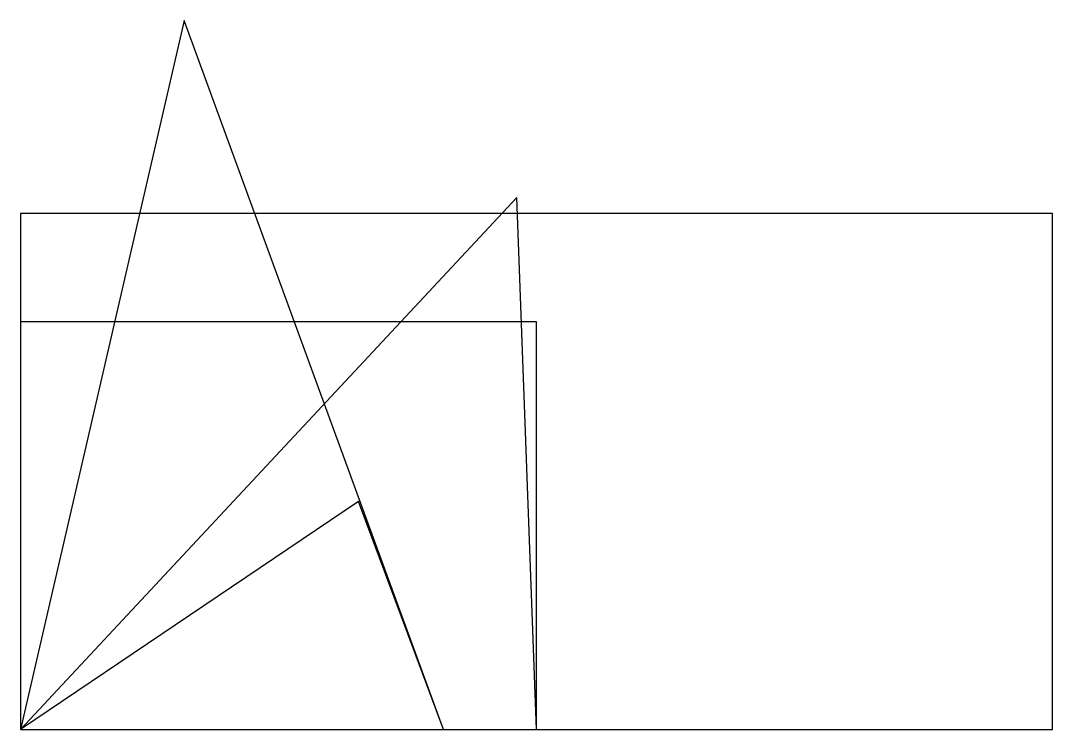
# Model space of a CAD drawing. Header units: metres. Extents: x 0 to 200, y 0 to 137.
import ezdxf

# ---------------------------------------------------------------- set-up
doc = ezdxf.new("R2010")
doc.units = ezdxf.units.M

msp = doc.modelspace()

# ---------------------------------------------------------------- linework, layer by layer
at = {"layer": 'PARAMETRIX'}
for p, q in [((31.7181, 137.3862), (0, 0)), ((82, 0), (31.7181, 137.3862)), ((96.1618, 103.1209), (0, 0)), ((100, 0), (96.1618, 103.1209)), ((200, 100), (0, 100)), ((0, 100), (0, 0)), ((200, 0), (200, 100)), ((100, 79), (0, 79)), ((0, 79), (0, 0)), ((100, 0), (100, 79)), ((65.494, 44.1762), (0, 0)), ((82, 0), (65.494, 44.1762)), ((0, 0), (200, 0)), ((0, 0), (100, 0)), ((0, 0), (82, 0)), ((0, 0), (82, 0)), ((0, 0), (100, 0))]:
    msp.add_line(p, q, dxfattribs=at)

doc.saveas('drawing.dxf')
